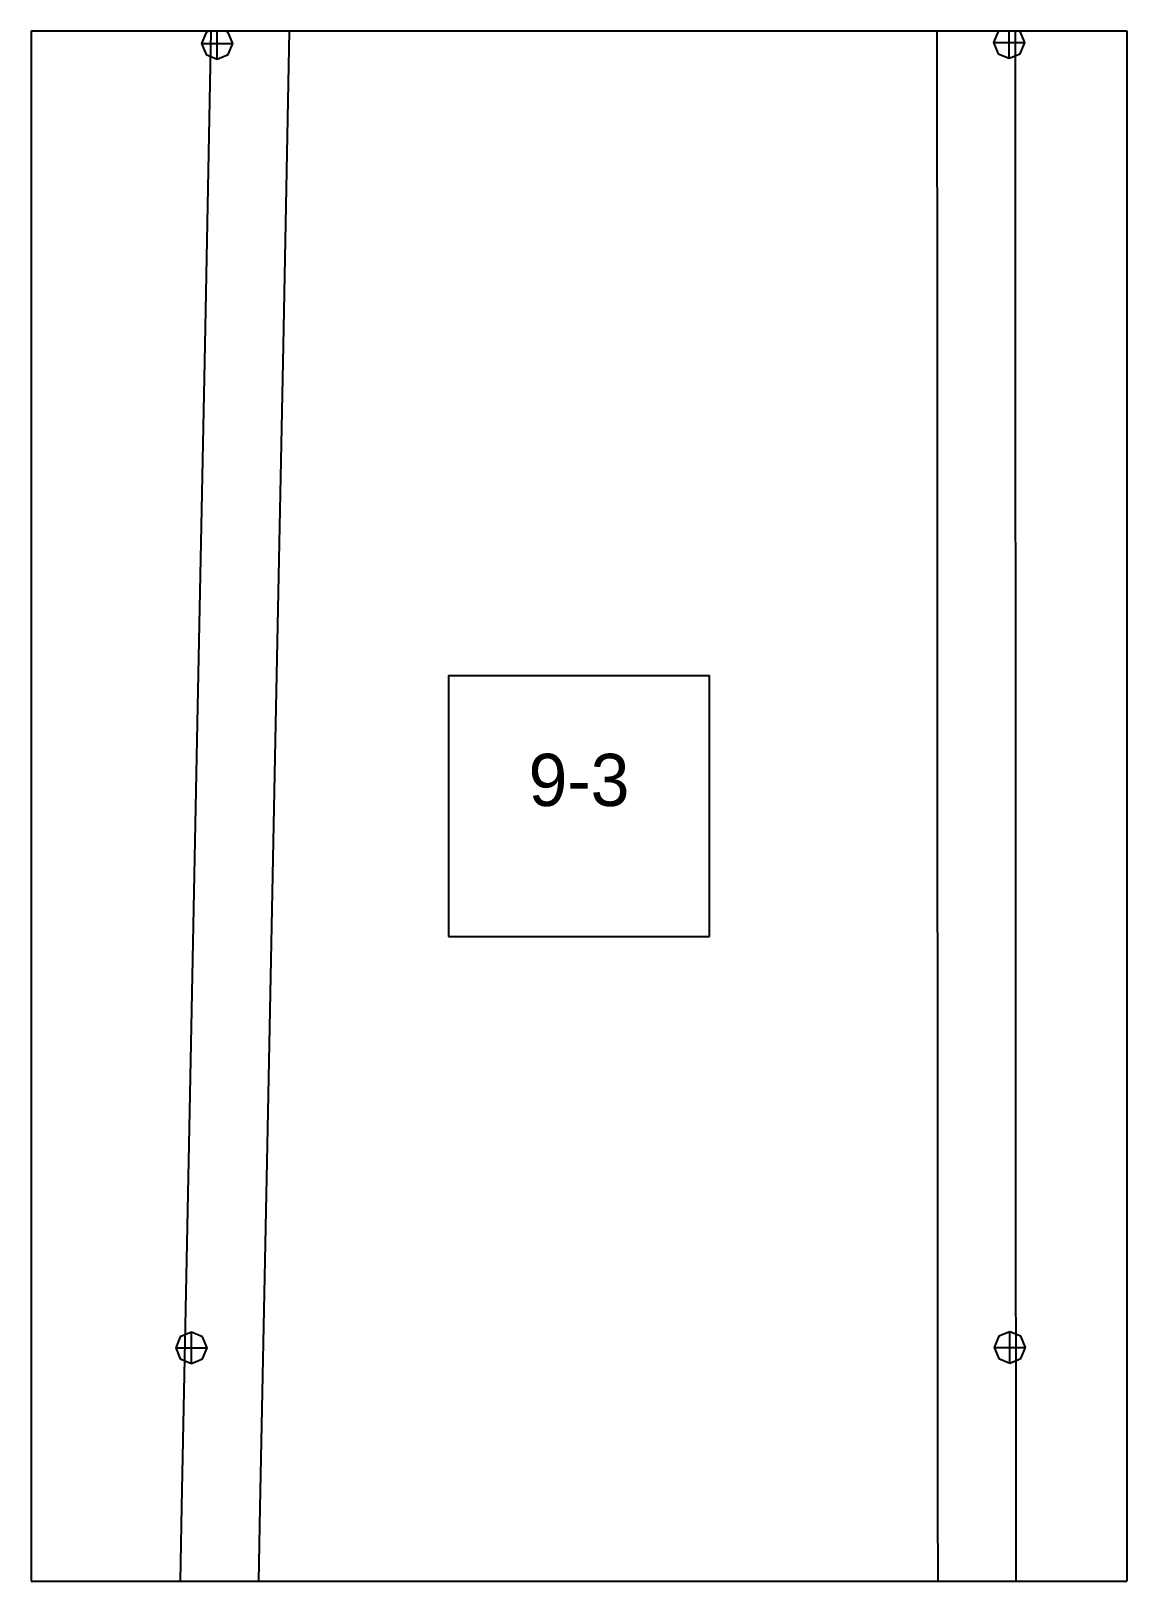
# Paper-space layout 'Plan 9-3' of a CAD drawing. Header units: metres, sheet in millimetres. Extents: x 0 to 210, y 0 to 297.
# The model-space entities are those that its viewports show. They can reach past a viewport. Long polylines and large blocks are cut down to what shows.
import ezdxf
from ezdxf.enums import TextEntityAlignment as Align

# ---------------------------------------------------------------- set-up
doc = ezdxf.new("R2010")
doc.units = ezdxf.units.M
for name, color, linetype in [('default', 7, 'Continuous'), ('TEXTLAYER', 7, 'Continuous'), ('VIEWPORTS', 7, 'Continuous')]:
    doc.layers.add(name, color=color, linetype=linetype)

msp = doc.modelspace()

# ---------------------------------------------------------------- linework, layer by layer
at = {"color": 9}
for p, q in [((420, -2079), (420, -2376)), ((420, -2079), (420, -2376)), ((630, -2079), (630, -2376)), ((630, -2079), (630, -2376)), ((210, -2376), (420, -2376)), ((210, -2376), (420, -2376)), ((420, -2376), (630, -2376)), ((420, -2376), (420, -2673)), ((420, -2376), (630, -2376)), ((420, -2376), (420, -2673)), ((630, -2376), (840, -2376)), ((630, -2376), (630, -2673)), ((630, -2376), (840, -2376)), ((630, -2376), (630, -2673)), ((500, -2499.5), (550, -2499.5)), ((500, -2499.5), (500, -2549.5)), ((550, -2549.5), (550, -2499.5)), ((500, -2549.5), (550, -2549.5)), ((210, -2673), (420, -2673)), ((210, -2673), (420, -2673)), ((420, -2673), (630, -2673)), ((420, -2673), (420, -2970)), ((420, -2673), (630, -2673)), ((420, -2673), (420, -2970)), ((630, -2673), (840, -2673)), ((630, -2673), (630, -2970)), ((630, -2673), (840, -2673)), ((630, -2673), (630, -2970))]:
    msp.add_line(p, q, dxfattribs=at)
at = {"layer": 'default', "color": 7, "linetype": 'Continuous'}
for p, q in [((453.35, -2436.13), (454.85, -2359.35)), ((468.35, -2436.26), (469.85, -2359.48)), ((593.66, -2435.84), (593.64, -2359.04)), ((608.66, -2436), (608.63, -2359.21)), ((455.68, -2375.39), (453.56, -2376.27)), ((457.8, -2376.27), (455.68, -2375.39)), ((455.68, -2381.39), (455.68, -2375.39)), ((607.44, -2375.23), (605.32, -2376.11)), ((609.56, -2376.11), (607.44, -2375.23)), ((607.44, -2381.23), (607.44, -2375.23)), ((453.56, -2376.27), (452.68, -2378.39)), ((452.68, -2378.39), (453.56, -2380.51)), ((452.68, -2378.39), (458.68, -2378.39)), ((458.68, -2378.39), (457.8, -2376.27)), ((457.8, -2380.51), (458.68, -2378.39)), ((605.32, -2376.11), (604.44, -2378.23)), ((604.44, -2378.23), (605.32, -2380.35)), ((604.44, -2378.23), (610.44, -2378.23)), ((610.44, -2378.23), (609.56, -2376.11)), ((609.56, -2380.35), (610.44, -2378.23)), ((453.56, -2380.51), (455.68, -2381.39)), ((455.68, -2381.39), (457.8, -2380.51)), ((605.32, -2380.35), (607.44, -2381.23)), ((607.44, -2381.23), (609.56, -2380.35)), ((451.85, -2511.85), (453.35, -2436.13)), ((466.85, -2511.98), (468.35, -2436.26)), ((593.69, -2511.58), (593.66, -2435.84)), ((608.69, -2511.74), (608.66, -2436)), ((450.37, -2586.19), (451.85, -2511.85)), ((465.37, -2586.32), (466.85, -2511.98)), ((593.73, -2585.93), (593.69, -2511.58)), ((608.73, -2586.09), (608.69, -2511.74)), ((448.93, -2658.75), (450.37, -2586.19)), ((463.93, -2658.89), (465.37, -2586.32)), ((593.78, -2658.51), (593.73, -2585.93)), ((608.78, -2658.67), (608.73, -2586.09)), ((450.73, -2625.34), (448.61, -2626.22)), ((452.86, -2626.22), (450.73, -2625.34)), ((450.73, -2631.34), (450.73, -2625.34)), ((607.56, -2625.23), (605.44, -2626.11)), ((609.68, -2626.11), (607.56, -2625.23)), ((607.56, -2631.23), (607.56, -2625.23)), ((448.61, -2626.22), (447.73, -2628.34)), ((447.73, -2628.34), (448.61, -2630.46)), ((447.73, -2628.34), (453.73, -2628.34)), ((453.73, -2628.34), (452.86, -2626.22)), ((452.86, -2630.46), (453.73, -2628.34)), ((605.44, -2626.11), (604.56, -2628.23)), ((604.56, -2628.23), (605.44, -2630.35)), ((604.56, -2628.23), (610.56, -2628.23)), ((610.56, -2628.23), (609.68, -2626.11)), ((609.68, -2630.35), (610.56, -2628.23)), ((448.61, -2630.46), (450.73, -2631.34)), ((450.73, -2631.34), (452.86, -2630.46)), ((605.44, -2630.35), (607.56, -2631.23)), ((607.56, -2631.23), (609.68, -2630.35)), ((447.51, -2729.21), (448.93, -2658.75)), ((462.51, -2729.35), (463.93, -2658.89)), ((593.84, -2728.99), (593.78, -2658.51)), ((608.84, -2729.14), (608.78, -2658.67))]:
    msp.add_line(p, q, dxfattribs=at)

# ---------------------------------------------------------------- texts
at = {"layer": 'TEXTLAYER', "color": 1}
msp.add_text('9-3', height=10, dxfattribs=at).set_placement((525, -2524.5), align=Align.CENTER)

psp = doc.layouts.new('Plan 9-3')

# ---------------------------------------------------------------- viewports
at = {"layer": 'VIEWPORTS'}
psp.add_viewport(center=(105, 148.5), size=(210, 297), view_center_point=(525, -2524.5), view_height=297, dxfattribs=at)

doc.saveas('drawing.dxf')
